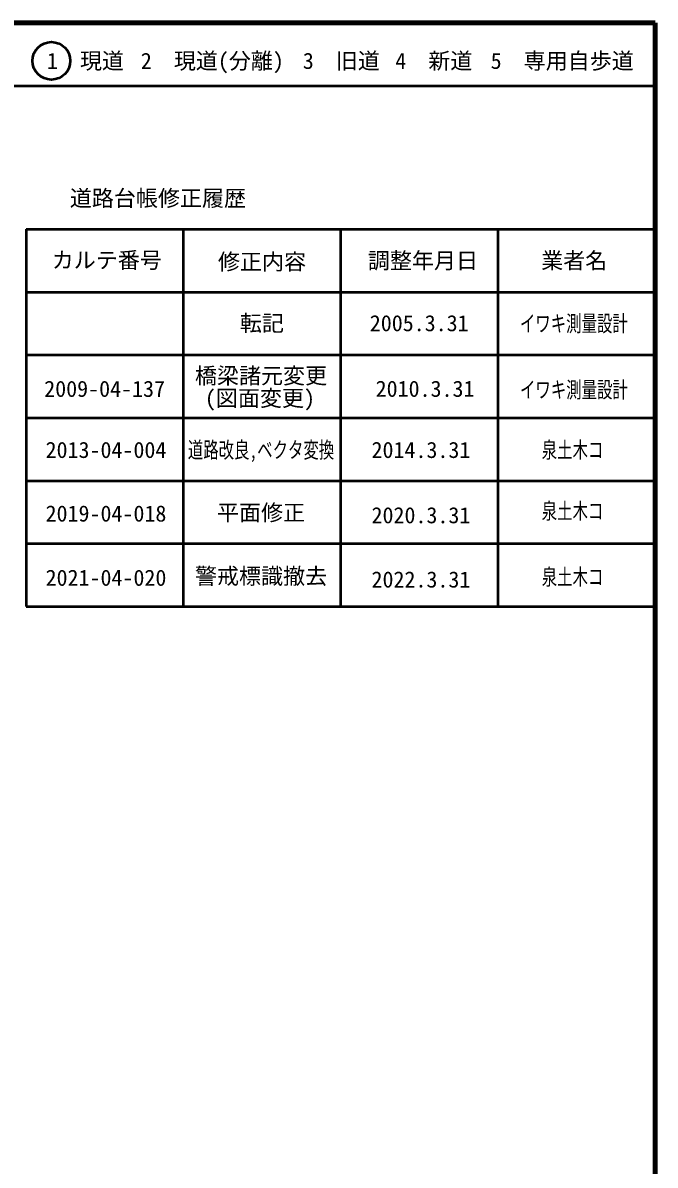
# Model space of a CAD drawing. Units: millimetres on the paper, enlarged 1000 times. Extents: x 40000 to 680000, y 20000 to 380000.
# Drawn here: x 579500 to 680000, y 198357 to 380000 of the extents above; entities that cross this region are included whole.
import ezdxf
from ezdxf.enums import TextEntityAlignment as Align

# ---------------------------------------------------------------- set-up
doc = ezdxf.new("R2010")
doc.units = ezdxf.units.MM
doc.header["$LTSCALE"] = 1000
for name, color, linetype, lineweight in [('M-TTL', 2, 'Continuous', 140), ('M-TTL-FRAM', 2, 'Continuous', 50), ('M-TTL-LINE', 7, 'Continuous', 50)]:
    doc.layers.add(name, color=color, linetype=linetype, lineweight=lineweight)
doc.layers.add('M-TTL-TXT', color=7, linetype='Continuous')
doc.styles.add('ＭＳ ゴシック', font='')
doc.styles.get('ＭＳ ゴシック').set_extended_font_data('MS Gothic')

msp = doc.modelspace()

# ---------------------------------------------------------------- linework, layer by layer
at = {"layer": 'M-TTL'}
for p, q in [((680000, 380000), (40000, 380000)), ((680000, 20000), (680000, 380000))]:
    msp.add_line(p, q, dxfattribs=at)
at = {"layer": 'M-TTL-FRAM'}
for p, q in [((580000, 347197), (580000, 287197)), ((580000, 347197), (680000, 347197)), ((580000, 287197), (680000, 287197))]:
    msp.add_line(p, q, dxfattribs=at)
at = {"layer": 'M-TTL-LINE'}
for p, q in [((40000, 370000), (680000, 370000)), ((605000, 347197), (605000, 287197)), ((630000, 347197), (630000, 287197)), ((655000, 347197), (655000, 287197)), ((580000, 337197), (680000, 337197)), ((580000, 327197), (680000, 327197)), ((580000, 317197), (680000, 317197)), ((580000, 307197), (680000, 307197)), ((580000, 297197), (680000, 297197))]:
    msp.add_line(p, q, dxfattribs=at)
msp.add_circle((584031, 373958), 3000, dxfattribs=at)

# ---------------------------------------------------------------- texts
at = {"layer": 'M-TTL-TXT', "style": 'ＭＳ ゴシック'}
for s, p in [('1\u3000現道', (589448, 373958)), ('2\u3000現道(分離)', (609619, 373958)), ('3\u3000旧道', (630121, 373958)), ('4\u3000新道', (644824, 373958)), ('5\u3000専用自歩道', (665228, 373958)), ('道路台帳修正履歴', (600968, 352113)), ('カルテ番号', (592839, 342277)), ('修正内容', (617509, 342023)), ('調整年月日', (643089, 342197)), ('業者名', (667134, 342197)), ('転記', (617500, 332245)), ('2005.3.31', (642500, 332245)), ('橋梁諸元変更', (617357, 323894)), ('2009-04-137', (592495, 321806)), ('(図面変更)', (617183, 320313)), ('2010.3.31', (643429, 321817)), ('2013-04-004', (592713, 312093)), ('2014.3.31', (642775, 312093)), ('平面修正', (617357, 302113)), ('2019-04-018', (592713, 301978)), ('2020.3.31', (642775, 301708)), ('2021-04-020', (592713, 291765)), ('警戒標識撤去', (617357, 292039)), ('2022.3.31', (642775, 291491))]:
    msp.add_text(s, height=2566, dxfattribs=at).set_placement(p, align=Align.MIDDLE_CENTER)
at = {"layer": 'M-TTL-TXT', "style": 'ＭＳ ゴシック', "width": 0.7}
for s, p in [('イワキ測量設計', (667077, 332189)), ('イワキ測量設計', (667092, 321669)), ('道路改良,ベクタ変換', (617357, 312093)), ('泉土木コ', (666874, 312093)), ('泉土木コ', (666874, 302383)), ('泉土木コ', (666874, 291902))]:
    msp.add_text(s, height=2566, dxfattribs=at).set_placement(p, align=Align.MIDDLE_CENTER)

doc.saveas('drawing.dxf')
